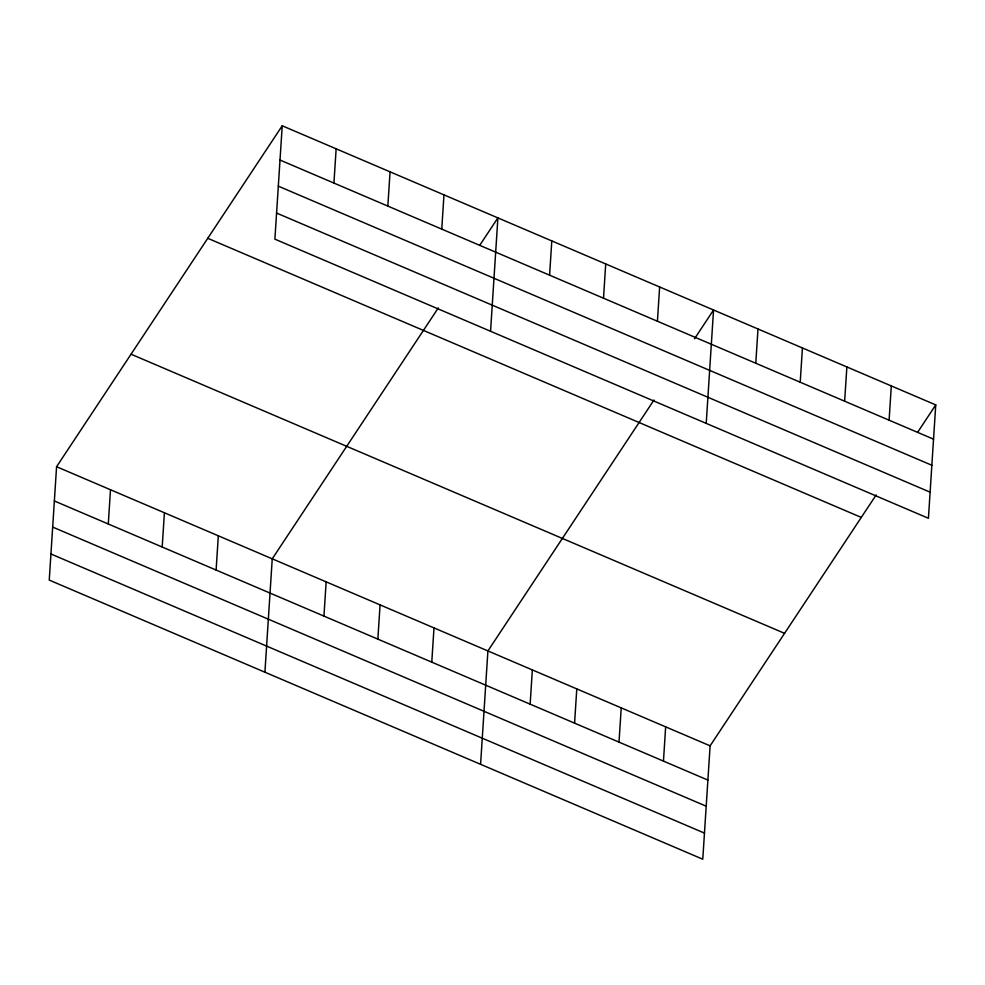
<?xml version="1.0" encoding="UTF-8"?>
<svg xmlns="http://www.w3.org/2000/svg" width="985" height="985" viewBox="0 0 985 985"><rect width="100%" height="100%" fill="white"/><g stroke="black" fill="none" stroke-linecap="round" stroke-linejoin="round"><path stroke-width="1.48" d="M282.227 125.784L274.889 239.158L928.424 518.282L935.75 404.909L282.227 125.784L56.576 466.718L49.25 580.091L702.773 859.216L710.111 745.842L876.182 494.913M108.288 523.995L110.492 489.742M162.193 547.02L164.409 512.766M216.109 570.044L218.325 535.803M264.916 672.201L272.242 558.827L438.313 307.911M333.927 183.062L336.144 148.821M323.942 616.105L326.158 581.852M387.844 206.099L390.06 171.846M377.858 639.13L380.075 604.888M441.76 229.123L443.976 194.87M431.775 662.154L433.991 627.913M490.555 331.268L497.893 217.894L479.683 245.4M480.581 764.311L487.907 650.937L653.978 400.021M549.593 275.172L551.797 240.931M530.139 704.164L532.343 669.923M574.575 723.15L576.791 688.897M603.51 298.209L605.713 263.955M619.011 742.124L621.227 707.883M657.426 321.233L659.63 286.98M663.459 761.109L665.663 726.856M706.22 423.378L713.546 310.004L694.524 338.766M755.778 363.243L757.994 328.99M800.214 382.217L802.43 347.976M844.65 401.203L846.866 366.949M889.098 420.176L891.314 385.935M917.552 432.415L935.75 404.909M280.011 160.038L933.534 439.162M278.324 186.153L931.847 465.265M276.576 213.055L930.111 492.168M207.761 238.296L861.284 517.42M131.042 354.206L784.565 633.33M56.576 466.718L710.111 745.842M54.372 500.971L707.895 780.083M52.673 527.073L706.208 806.198M50.937 553.976L704.46 833.101"/></g></svg>
